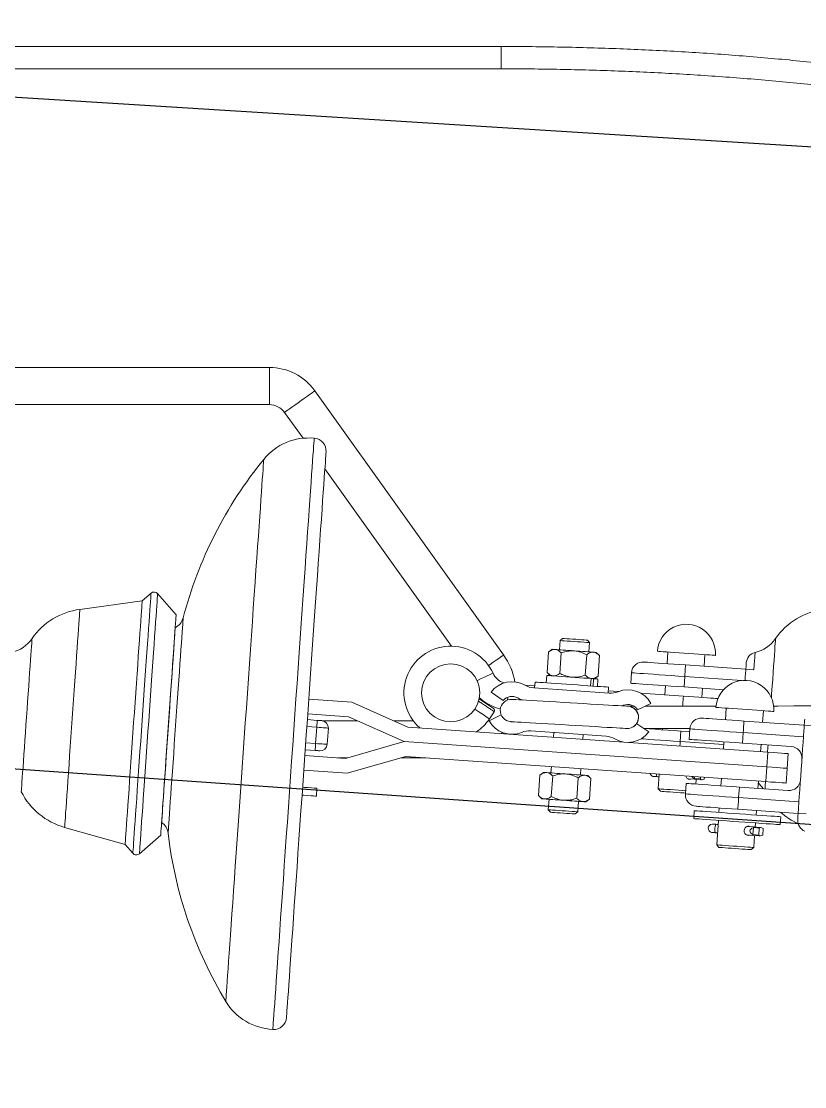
# Model space of a CAD drawing. Header units: millimetres. Extents: x 1587714 to 3094800, y -694377 to -413614.
# Drawn here: x 2256770.9 to 2257108.1, y -549877.1 to -549418.6 of the extents above; entities that cross this region are included whole.
import ezdxf

# ---------------------------------------------------------------- set-up
doc = ezdxf.new("R2010")
doc.units = ezdxf.units.MM

# ---------------------------------------------------------------- blocks, each defined once
blk = doc.blocks.new('poste RT1 vista lateral')
at = {"color": 7, "linetype": 'Continuous', "lineweight": 15}
for p, q in [((589.7199, 9316.1175), (22.8414, 9316.1175)), ((42.9239, 9306.5169), (589.7199, 9306.5169)), ((490, 9177.9997), (356, 9177.9997)), ((590.779, 9054.2824), (509.5248, 9167.9566)), ((345, 9161.9999), (490, 9161.9999)), ((496.5083, 9158.6525), (504.4546, 9147.5356)), ((513.8674, 9134.3672), (568.3856, 9058.0962)), ((435.2312, 9077.5359), (408.4181, 9073.9186)), ((439.0584, 9080.8623), (435.2312, 9077.5359)), ((449.8458, 9071.502), (441.8799, 9080.6649)), ((615.1303, 9060.4889), (614.8513, 9056.4988)), ((616.1976, 9061.4169), (615.1303, 9060.4889)), ((627.7993, 9059.603), (626.8715, 9060.6711)), ((627.5203, 9055.6128), (627.7993, 9059.603)), ((609.5089, 9046.7389), (610.1255, 9055.5565)), ((611.684, 9056.72), (610.1255, 9055.5565)), ((614.9947, 9046.3555), (615.6114, 9055.1732)), ((632.0689, 9054.0221), (630.6876, 9055.3916)), ((661.4689, 9055.547), (661.1202, 9050.5593)), ((625.9665, 9045.5878), (626.5831, 9054.4055)), ((631.4524, 9045.2044), (632.0689, 9054.0221)), ((669.1006, 9050.0014), (695.0373, 9048.1875)), ((677.0812, 9049.4435), (677.43, 9054.4312)), ((609.3826, 9045.4743), (609.1611, 9042.3071)), ((609.5089, 9046.7389), (610.8902, 9045.3694)), ((645.8079, 9046.6177), (645.4923, 9042.104)), ((698.52, 9047.9443), (695.0373, 9048.1875)), ((604.2214, 9041.0311), (599.9234, 9041.3315)), ((604.3342, 9042.6447), (604.157, 9040.1108)), ((628.4684, 9044.1401), (628.2469, 9040.9729)), ((628.4684, 9044.1401), (629.5394, 9044.0648)), ((629.5394, 9044.0648), (629.3179, 9040.8976)), ((629.8938, 9044.04), (631.4524, 9045.2044)), ((631.18, 9040.7679), (631.4014, 9043.9351)), ((660.4557, 9041.0578), (660.1802, 9037.1172)), ((668.7519, 9045.0137), (668.4363, 9040.4999)), ((585.385, 9038.276), (590.6245, 9034.7416)), ((636.2359, 9037.8678), (603.7508, 9040.1394)), ((635.8297, 9037.8964), (636.0069, 9040.4303)), ((640.1919, 9038.5153), (635.894, 9038.8157)), ((668.1607, 9036.5593), (649.8016, 9037.843)), ((668.4363, 9040.4999), (685.4045, 9039.3136)), ((676.1412, 9036.0014), (676.4168, 9039.942)), ((506.9387, 9035.2805), (525.5326, 9033.9806)), ((525.5326, 9033.9806), (549.5718, 9023.2775)), ((592.4584, 9034.8694), (592.5452, 9036.1111)), ((641.8945, 9032.4223), (642.4235, 9032.6235)), ((648.4833, 9030.6962), (654.1637, 9033.4666)), ((683.0069, 9035.5113), (682.6753, 9035.5446)), ((523.9727, 9027.7245), (506.4957, 9028.9462)), ((548.0119, 9017.0214), (523.9727, 9027.7245)), ((589.7319, 9028.5256), (584.5256, 9025.986)), ((584.6664, 9026.7642), (586.7628, 9029.8741)), ((686.6261, 9031.4114), (686.2773, 9026.4237)), ((702.2383, 9025.3079), (702.5871, 9030.2956)), ((506.3213, 9026.4523), (510.5805, 9026.1548)), ((510.3713, 9023.1621), (509.883, 9016.1784)), ((527.845, 9026.0003), (512.7311, 9026.0003)), ((515.3591, 9022.8131), (514.8708, 9015.8303)), ((551.8752, 9026.0003), (543.4571, 9026.0003)), ((549.5718, 9023.2775), (704.5364, 9012.4409)), ((648.0647, 9024.7109), (647.8545, 9024.482)), ((653.3043, 9021.1766), (648.0647, 9024.7109)), ((659.1691, 9022.6576), (659.1304, 9022.1045)), ((670.9651, 9022.4822), (670.6494, 9017.9684)), ((694.2578, 9025.8658), (720.1945, 9024.0519)), ((723.6772, 9023.8087), (720.1945, 9024.0519)), ((602.4534, 9021.5847), (634.9384, 9019.3131)), ((612.3613, 9020.8914), (612.2218, 9018.8963)), ((624.8909, 9018.0104), (625.0304, 9020.0055)), ((666.7953, 9017.0329), (667.1109, 9021.5466)), ((667.1109, 9021.5466), (670.8812, 9021.2824)), ((693.9091, 9020.8781), (693.5934, 9016.3643)), ((719.8457, 9019.0642), (693.9091, 9020.8781)), ((719.8457, 9019.0642), (719.6806, 9016.7029)), ((509.6737, 9013.1857), (505.4145, 9013.4842)), ((548.0119, 9017.0214), (522.717, 9009.7678)), ((704.0923, 9006.1066), (548.0119, 9017.0214)), ((704.0935, 9006.1066), (548.0119, 9017.0214)), ((685.6129, 9016.9222), (685.3932, 9013.7799)), ((693.5934, 9016.3643), (714.5423, 9014.8995)), ((701.3542, 9012.6641), (701.5739, 9015.8064)), ((522.717, 9009.7678), (505.2401, 9010.9904)), ((519.3984, 9010.0005), (523.5263, 9010.0005)), ((523.391, 9003.3553), (548.6859, 9010.6089)), ((546.5639, 9010.0005), (557.3877, 9010.0005)), ((548.6859, 9010.6089), (703.6494, 8999.7723)), ((704.5364, 9012.4409), (704.0935, 9006.1066)), ((712.882, 9005.4924), (713.325, 9011.8268)), ((504.7972, 9004.6551), (523.391, 9003.3553)), ((611.3359, 9006.2277), (611.1479, 9003.5374)), ((623.8169, 9002.6515), (624.005, 9005.3418)), ((704.0923, 9006.1066), (703.6494, 8999.7723)), ((712.4391, 8999.1581), (712.882, 9005.4924)), ((606.4221, 9002.5952), (605.8055, 8993.7775)), ((607.9806, 9003.7596), (606.4221, 9002.5952)), ((611.9079, 9002.2118), (611.2913, 8993.3941)), ((622.8797, 9001.4441), (622.2631, 8992.6264)), ((628.3655, 9001.0607), (626.9842, 9002.4302)), ((628.3655, 9001.0607), (627.7489, 8992.2431)), ((656.743, 9001.9314), (656.753, 9001.9257)), ((657.793, 9002.9786), (657.3533, 8996.691)), ((670.1068, 9000.9921), (672.9227, 9000.7946)), ((672.9227, 9000.7946), (675.906, 9000.5858)), ((672.979, 9001.9171), (672.9241, 9001.1322)), ((672.9519, 9001.0931), (673.0093, 9001.9152)), ((673.5343, 8998.7204), (673.6756, 9000.7422)), ((675.4706, 9000.9177), (675.528, 9001.7388)), ((677.2063, 9001.6215), (677.1514, 9000.8366)), ((684.5073, 9001.1113), (684.2875, 8997.9689)), ((700.2485, 8996.8522), (700.4683, 8999.9945)), ((510.2114, 8993.5467), (510.4488, 8996.9428)), ((657.3533, 8996.691), (658.2811, 8995.6238)), ((669.3241, 8999.0151), (669.0084, 8994.5014)), ((691.9524, 8992.8973), (692.2681, 8997.411)), ((692.2681, 8997.411), (713.2169, 8995.9452)), ((605.8055, 8993.7775), (607.1868, 8992.408)), ((610.3541, 8992.1858), (610.0381, 8987.6673)), ((622.7071, 8986.7814), (623.0231, 8991.2999)), ((626.1904, 8991.0786), (627.7489, 8992.2431)), ((691.9524, 8992.8973), (717.8891, 8991.0834)), ((717.8891, 8991.0834), (718.0542, 8993.4447)), ((610.0381, 8987.6673), (610.9659, 8986.6002)), ((621.6398, 8985.8534), (622.7071, 8986.7814)), ((672.8567, 8987.2649), (672.6193, 8983.8688)), ((683.6231, 8988.4675), (683.4871, 8986.521)), ((717.5403, 8986.0957), (691.6036, 8987.9096)), ((699.4481, 8985.4052), (699.5842, 8987.3507)), ((717.5403, 8986.0957), (721.023, 8985.8515)), ((682.1641, 8981.4217), (682.1534, 8981.416)), ((683.2496, 8983.1259), (682.5105, 8972.5554)), ((699.0868, 8980.2382), (699.2107, 8982.0101)), ((709.841, 8981.2663), (710.0784, 8984.6613)), ((401.858, 8980.1047), (427.9067, 8972.7919)), ((434.0552, 8968.7674), (443.219, 8976.7334)), ((681.9002, 8977.7958), (681.9101, 8977.7901)), ((695.2639, 8976.8555), (698.0799, 8976.6591)), ((698.3338, 8980.2907), (695.5206, 8980.4871)), ((698.0799, 8976.6591), (701.0632, 8976.4502)), ((698.2882, 8979.9559), (698.0813, 8976.9967)), ((698.109, 8976.9576), (698.3211, 8979.9912)), ((701.3171, 8980.0818), (698.3338, 8980.2907)), ((698.4715, 8971.4396), (698.8328, 8976.6066)), ((700.6278, 8976.7811), (700.8398, 8979.8148)), ((702.5155, 8979.6603), (702.3085, 8976.701)), ((427.9067, 8972.7919), (431.2337, 8968.9639)), ((682.5105, 8972.5554), (683.4383, 8971.4882)), ((697.4042, 8970.5117), (698.4715, 8971.4396))]:
    blk.add_line(p, q, dxfattribs=at)
at = {"color": 8, "linetype": 'Continuous', "lineweight": 15}
for p, q in [((589.7199, 9316.1175), (589.7199, 9306.5169)), ((490, 9177.9997), (490, 9161.9999)), ((693.3697, 9043.2923), (668.7519, 9045.0137)), ((510.3713, 9023.1621), (506.1121, 9023.4597)), ((505.6238, 9016.4769), (509.883, 9016.1784)), ((666.7953, 9017.0329), (685.529, 9015.7225)), ((670.0945, 9000.9978), (672.9215, 9000.8004)), ((672.9519, 9001.0931), (675.4706, 9000.9177)), ((695.2517, 8976.8622), (698.0786, 8976.6648)), ((695.5101, 8980.4823), (698.3318, 8980.2849)), ((698.109, 8976.9576), (700.6278, 8976.7811)), ((698.3211, 8979.9912), (700.8398, 8979.8148))]:
    blk.add_line(p, q, dxfattribs=at)
at = {"color": 8, "linetype": 'Continuous', "lineweight": 15, "flags": 128}
for points in [[(509.5248, 9167.9566), (509.4391, 9167.8956), (509.0626, 9167.6257), (508.4034, 9167.1546), (507.4923, 9166.5032), (506.3719, 9165.7031), (505.0947, 9164.7894), (503.7202, 9163.8072), (502.3129, 9162.801), (500.9385, 9161.8187), (499.6612, 9160.9061), (498.5408, 9160.105), (497.6297, 9159.4536), (496.9705, 9158.9825), (496.594, 9158.7136), (496.5083, 9158.6525)], [(471.2381, 8905.1917), (471.2505, 8905.369), (471.2876, 8905.8993), (471.3493, 8906.7824), (471.4355, 8908.0145), (471.5458, 8909.5919), (471.68, 8911.5107), (471.8376, 8913.7642), (472.0181, 8916.3458), (472.221, 8919.2479), (472.4457, 8922.4617), (472.6916, 8925.977), (472.9577, 8929.7841), (473.2435, 8933.8696), (473.5479, 8938.2222), (473.87, 8942.8294), (474.2089, 8947.6759), (474.5636, 8952.7485), (474.9329, 8958.03), (475.3158, 8963.506), (475.7111, 8969.1584), (476.1175, 8974.9701), (476.5339, 8980.9248), (476.959, 8987.0045), (477.3915, 8993.1891), (477.83, 8999.4605), (478.2733, 9005.8005), (478.72, 9012.1882), (479.1688, 9018.6055), (479.6182, 9025.0332), (480.067, 9031.4505), (480.5137, 9037.8382), (480.957, 9044.1782), (481.3955, 9050.4496), (481.828, 9056.6342), (482.2531, 9062.7139), (482.6695, 9068.6686), (483.0759, 9074.4803), (483.4712, 9080.1337), (483.8541, 9085.6087), (484.2234, 9090.8902), (484.5781, 9095.9628), (484.917, 9100.8093), (485.2392, 9105.4165), (485.5436, 9109.7691), (485.8293, 9113.8546), (486.0954, 9117.6617), (486.3413, 9121.177), (486.566, 9124.3908), (486.7689, 9127.2929), (486.9494, 9129.8745), (487.107, 9132.128), (487.2412, 9134.0468), (487.3515, 9135.6242), (487.4377, 9136.8563), (487.4994, 9137.7394), (487.5365, 9138.2697), (487.5489, 9138.447), (487.5489, 9138.447)], [(431.2337, 8968.9639), (431.246, 8969.1412), (431.283, 8969.6705), (431.3445, 8970.5498), (431.43, 8971.7715), (431.5389, 8973.3307), (431.6707, 8975.2152), (431.8245, 8977.4134), (431.9992, 8979.913), (432.1939, 8982.6958), (432.4072, 8985.7466), (432.6378, 8989.0444), (432.8843, 8992.5702), (433.1451, 8996.299), (433.4185, 9000.2091), (433.7029, 9004.2756), (433.9964, 9008.4727), (434.2971, 9012.7738), (434.6032, 9017.1511), (434.9128, 9021.5781), (435.2238, 9026.026), (435.5343, 9030.4663), (435.8424, 9034.8723), (436.1461, 9039.2153), (436.4434, 9043.4678), (436.7326, 9047.6019), (437.0117, 9051.594), (437.279, 9055.4163), (437.5328, 9059.047), (437.7716, 9062.4611), (437.9937, 9065.6378), (438.1979, 9068.557), (438.3827, 9071.2006), (438.5471, 9073.5514), (438.69, 9075.5942), (438.8104, 9077.3175), (438.9077, 9078.7089), (438.9813, 9079.7598), (439.0305, 9080.4646), (439.0553, 9080.8184), (439.0584, 9080.8623)], [(434.0552, 8968.7674), (434.0676, 8968.9438), (434.1046, 8969.4731), (434.166, 8970.3524), (434.2515, 8971.5741), (434.3605, 8973.1333), (434.4923, 8975.0178), (434.646, 8977.216), (434.8208, 8979.7156), (435.0154, 8982.4994), (435.2287, 8985.5492), (435.4594, 8988.848), (435.7058, 8992.3728), (435.9666, 8996.1016), (436.2401, 9000.0117), (436.5244, 9004.0781), (436.8179, 9008.2753), (437.1186, 9012.5763), (437.4248, 9016.9537), (437.7343, 9021.3807), (438.0453, 9025.8286), (438.3559, 9030.2689), (438.6639, 9034.6749), (438.9676, 9039.0179), (439.2649, 9043.2703), (439.5541, 9047.4045), (439.8332, 9051.3966), (440.1005, 9055.2189), (440.3544, 9058.8496), (440.5931, 9062.2637), (440.8152, 9065.4404), (441.0194, 9068.3596), (441.2042, 9071.0032), (441.3686, 9073.354), (441.5115, 9075.3968), (441.632, 9077.1201), (441.7293, 9078.5115), (441.8028, 9079.5634), (441.8521, 9080.2672), (441.8768, 9080.621), (441.8799, 9080.6649)], [(401.858, 8980.1047), (401.8705, 8980.283), (401.9078, 8980.8171), (401.9697, 8981.703), (402.0558, 8982.9333), (402.1653, 8984.4992), (402.2974, 8986.3894), (402.4512, 8988.5876), (402.6254, 8991.0786), (402.8187, 8993.8433), (403.0297, 8996.8607), (403.2567, 9000.107), (403.498, 9003.5584), (403.7518, 9007.1881), (404.0162, 9010.9684), (404.2891, 9014.8718), (404.5685, 9018.8668), (404.8522, 9022.9237), (405.138, 9027.0121), (405.4239, 9031.1005), (405.7076, 9035.1574), (405.987, 9039.1524), (406.2599, 9043.0548), (406.5242, 9046.8352), (406.7781, 9050.4649), (407.0194, 9053.9162), (407.2464, 9057.1635), (407.4574, 9060.1799), (407.6507, 9062.9447), (407.8249, 9065.4356), (407.9786, 9067.6348), (408.1108, 9069.524), (408.2203, 9071.09), (408.3063, 9072.3202), (408.3683, 9073.2062), (408.4056, 9073.7402), (408.4181, 9073.9186), (408.4181, 9073.9186)], [(383.2124, 8995.4169), (383.2246, 8995.5914), (383.2611, 8996.114), (383.3216, 8996.978), (383.4053, 8998.1759), (383.5114, 8999.6932), (383.6388, 9001.5147), (383.7861, 9003.6213), (383.9517, 9005.9903), (384.134, 9008.5967), (384.3309, 9011.4129), (384.5404, 9014.4083), (384.7603, 9017.5526), (384.9882, 9020.8113), (385.2217, 9024.1511), (385.4583, 9027.5347), (385.6956, 9030.9279), (385.931, 9034.2944), (386.162, 9037.5979), (386.3861, 9040.8032), (386.6011, 9043.8778), (386.8046, 9046.7875), (386.9944, 9049.5026), (387.1686, 9051.9936), (387.3253, 9054.2338), (387.4628, 9056.2003), (387.5797, 9057.8721), (387.6748, 9059.232), (387.7469, 9060.2639), (387.7955, 9060.9581), (387.8199, 9061.3072), (387.823, 9061.3511)], [(706.0432, 9035.8984), (706.162, 9037.5979), (706.3861, 9040.8032), (706.6011, 9043.8778), (706.8046, 9046.7875), (706.9944, 9049.5026), (707.1686, 9051.9936), (707.3253, 9054.2338), (707.4628, 9056.2003), (707.5797, 9057.8721), (707.6747, 9059.232), (707.7469, 9060.2639), (707.7955, 9060.9581), (707.8199, 9061.3072), (707.823, 9061.3511)], [(699.0379, 9055.3505), (699.0347, 9055.3048), (699.009, 9054.9376), (698.958, 9054.208), (698.8824, 9053.1266), (698.7832, 9051.7085), (698.6619, 9049.9728), (698.52, 9047.9443)], [(590.779, 9054.2824), (590.6932, 9054.2214), (590.3168, 9053.9525), (589.6575, 9053.4804), (588.7464, 9052.83), (587.6261, 9052.0289), (586.3488, 9051.1153), (584.9744, 9050.133), (584.3521, 9049.6886)], [(579.3445, 9043.2494), (579.9013, 9043.5069), (581.205, 9044.1096), (582.5087, 9044.7133), (583.7235, 9045.275), (584.7667, 9045.7575), (585.5671, 9046.1285), (586.0703, 9046.3612), (586.242, 9046.4404)], [(668.7519, 9045.0137), (665.8762, 9045.2149), (663.046, 9045.4123), (660.3056, 9045.604), (657.6985, 9045.7861), (655.2658, 9045.9569), (653.0457, 9046.1123), (651.0733, 9046.2496), (649.3796, 9046.3679), (647.9915, 9046.4652), (646.9309, 9046.5395), (646.2143, 9046.5901), (645.8532, 9046.6149), (645.8079, 9046.6177)], [(667.8607, 9032.2688), (667.8738, 9032.4557), (667.9671, 9033.7918), (668.0473, 9034.9381), (668.1089, 9035.8183), (668.1475, 9036.3705), (668.1607, 9036.5593)], [(578.3646, 9031.0128), (578.8734, 9030.6695), (580.0645, 9029.8665), (581.2555, 9029.0635), (582.3654, 9028.3158), (583.3185, 9027.673), (584.0499, 9027.18), (584.5096, 9026.87), (584.6664, 9026.7642)], [(693.9091, 9020.8781), (691.0334, 9021.0793), (688.2031, 9021.2767), (685.4628, 9021.4684), (682.8557, 9021.6506), (680.4229, 9021.8213), (678.2028, 9021.9758), (676.2304, 9022.114), (674.5368, 9022.2323), (673.1487, 9022.3296), (672.088, 9022.404), (671.3715, 9022.4535), (671.0104, 9022.4793), (670.9651, 9022.4822)], [(649.9578, 9018.2097), (651.089, 9018.1305), (653.3091, 9017.976), (655.7419, 9017.8053), (658.349, 9017.6232), (661.0893, 9017.4315), (663.9196, 9017.2341), (666.7953, 9017.0329)], [(666.7953, 9017.0329), (666.7272, 9016.0592), (666.6618, 9015.1236), (666.6594, 9015.0902)], [(704.4035, 9012.4505), (704.5404, 9014.4083), (704.6232, 9015.5928)], [(703.2979, 8996.6395), (703.3216, 8996.978), (703.4053, 8998.1759), (703.5114, 8999.6932), (703.5176, 8999.7818)], [(669.0084, 8994.5014), (669.0537, 8994.4985), (669.4149, 8994.4727), (670.1314, 8994.4232), (671.1921, 8994.3488), (672.5802, 8994.2515), (674.2738, 8994.1332), (676.2462, 8993.995), (678.4663, 8993.8395), (680.8991, 8993.6697), (683.5062, 8993.4876), (686.2465, 8993.2959), (689.0768, 8993.0975), (691.9524, 8992.8973)], [(682.1534, 8981.416), (681.3821, 8981.4703), (680.8023, 8981.5104), (680.5123, 8981.5314), (680.4901, 8981.5323)], [(681.9002, 8977.7958), (681.1289, 8977.8502), (680.5491, 8977.8903), (680.2591, 8977.9112), (680.2369, 8977.9122)]]:
    blk.add_lwpolyline(points, dxfattribs=at)
at = {"color": 5, "linetype": 'Continuous', "lineweight": 15, "flags": 128}
for points in [[(491.4851, 8893.1506), (491.4975, 8893.328), (491.5346, 8893.8591), (491.5965, 8894.7432), (491.6827, 8895.9773), (491.7933, 8897.5575), (491.9277, 8899.4811), (492.0857, 8901.7403), (492.2669, 8904.3305), (492.4706, 8907.2449), (492.6964, 8910.4731), (492.9436, 8914.0084), (493.2116, 8917.8402), (493.4995, 8921.9573), (493.8066, 8926.3489), (494.132, 8931.0029), (494.4748, 8935.9057), (494.8341, 8941.0431), (495.2088, 8946.4028), (495.598, 8951.9675), (496.0004, 8957.7229), (496.4151, 8963.6538), (496.8409, 8969.7421), (497.2765, 8975.9715), (497.7207, 8982.3239), (498.1724, 8988.7831), (498.6302, 8995.3301), (499.0929, 9001.9467), (499.5592, 9008.6148), (500.0277, 9015.3162), (500.4973, 9022.0311), (500.9665, 9028.7411), (501.4341, 9035.4283), (501.8987, 9042.0725), (502.3591, 9048.6567), (502.814, 9055.1617), (503.2622, 9061.5704), (503.7022, 9067.8637), (504.1331, 9074.0244), (504.5534, 9080.0364), (504.9621, 9085.8815), (505.3581, 9091.5434), (505.7402, 9097.008), (506.1073, 9102.258), (506.4585, 9107.28), (506.7927, 9112.0598), (507.1091, 9116.5841), (507.4067, 9120.8403), (507.6847, 9124.8162), (507.9424, 9128.5002), (508.1789, 9131.8839), (508.3938, 9134.9556), (508.5863, 9137.7089), (508.7559, 9140.135), (508.9022, 9142.2274), (509.0247, 9143.9793), (509.1232, 9145.3869), (509.1973, 9146.4465), (509.2468, 9147.1541), (509.2715, 9147.5089), (509.2746, 9147.5527)], [(497.3568, 8898.2537), (497.3693, 8898.432), (497.4067, 8898.967), (497.4689, 8899.8568), (497.5558, 8901.0994), (497.667, 8902.6902), (497.8023, 8904.6252), (497.9613, 8906.8978), (498.1434, 8909.5032), (498.3482, 8912.432), (498.5751, 8915.6764), (498.8234, 8919.2259), (499.0923, 8923.0721), (499.3811, 8927.2015), (499.6889, 8931.6037), (500.0148, 8936.2652), (500.3579, 8941.1719), (500.7172, 8946.3093), (501.0916, 8951.6633), (501.48, 8957.2175), (501.8812, 8962.9557), (502.2942, 8968.8618), (502.7176, 8974.9167), (503.1503, 8981.1041), (503.5909, 8987.406), (504.0383, 8993.8033), (504.491, 9000.2768), (504.9477, 9006.8085), (505.4071, 9013.3784), (505.8679, 9019.9683), (506.3287, 9026.5572), (506.7881, 9033.128), (507.2449, 9039.6597), (507.6975, 9046.1333), (508.1449, 9052.5305), (508.5855, 9058.8315), (509.0182, 9065.0189), (509.4416, 9071.0747), (509.8546, 9076.9799), (510.2559, 9082.7181), (510.6442, 9088.2723), (511.0186, 9093.6263), (511.3779, 9098.7647), (511.721, 9103.6713), (512.0469, 9108.3319), (512.3548, 9112.7341), (512.6436, 9116.8644), (512.9125, 9120.7097), (513.1607, 9124.2602), (513.3876, 9127.5046), (513.5924, 9130.4333), (513.7745, 9133.0378), (513.9335, 9135.3114), (514.0688, 9137.2464), (514.18, 9138.8371), (514.2669, 9140.0788), (514.3291, 9140.9695), (514.3665, 9141.5045), (514.379, 9141.6829)], [(446.3957, 8977.5994), (446.408, 8977.7758), (446.4449, 8978.3032), (446.506, 8979.1768), (446.5909, 8980.3917), (446.699, 8981.9376), (446.8294, 8983.803), (446.9812, 8985.9726), (447.1531, 8988.4322), (447.344, 8991.1606), (447.5522, 8994.139), (447.7763, 8997.3433), (448.0145, 9000.7498), (448.2651, 9004.3328), (448.526, 9008.0645), (448.7954, 9011.9164), (449.0711, 9015.8608), (449.3512, 9019.8653), (449.6334, 9023.9003), (449.9155, 9027.9362), (450.1956, 9031.9407), (450.4713, 9035.8841), (450.7407, 9039.736), (451.0017, 9043.4678), (451.2522, 9047.0507), (451.4904, 9050.4572), (451.7145, 9053.6625), (451.9227, 9056.6399), (452.1136, 9059.3693), (452.2855, 9061.8279), (452.4373, 9063.9985), (452.5677, 9065.8638), (452.6758, 9067.4088), (452.7607, 9068.6238), (452.8218, 9069.4983), (452.8587, 9070.0257), (452.871, 9070.2012)]]:
    blk.add_lwpolyline(points, dxfattribs=at)
at = {"color": 7, "linetype": 'Continuous', "lineweight": 15, "flags": 128}
for points in [[(427.9067, 8972.7919), (427.9192, 8972.9702), (427.9567, 8973.5062), (428.0188, 8974.3941), (428.1052, 8975.6291), (428.2152, 8977.2027), (428.3481, 8979.1033), (428.5031, 8981.3197), (428.679, 8983.8345), (428.8746, 8986.6326), (429.0886, 8989.6929), (429.3196, 8992.9965), (429.5659, 8996.5184), (429.8259, 9000.2377), (430.0979, 9004.1258), (430.3798, 9008.158), (430.6699, 9012.3074), (430.9662, 9016.5436), (431.2665, 9020.839), (431.569, 9025.1639), (431.8714, 9029.4888), (432.1717, 9033.7842), (432.468, 9038.0204), (432.7581, 9042.1689), (433.04, 9046.201), (433.312, 9050.0901), (433.572, 9053.8085), (433.8183, 9057.3313), (434.0493, 9060.6339), (434.2633, 9063.6952), (434.4589, 9066.4923), (434.6348, 9069.0081), (434.7898, 9071.2235), (434.9227, 9073.1242), (435.0327, 9074.6977), (435.1191, 9075.9327), (435.1812, 9076.8216), (435.2187, 9077.3566), (435.2312, 9077.5359)], [(443.219, 8976.7334), (443.2312, 8976.908), (443.2679, 8977.4334), (443.3288, 8978.3041), (443.4134, 8979.5134), (443.5211, 8981.0536), (443.6511, 8982.9123), (443.8024, 8985.0762), (443.9739, 8987.529), (444.1644, 8990.2527), (444.3724, 8993.2272), (444.5964, 8996.4306), (444.8347, 8999.8391), (445.0856, 9003.4268), (445.3472, 9007.1681), (445.6176, 9011.0343), (445.8947, 9014.9977), (446.1766, 9019.0289), (446.4611, 9023.0973), (446.7462, 9027.1742), (447.0296, 9031.2274), (447.3094, 9035.228), (447.5834, 9039.1476), (447.8496, 9042.9547), (448.1061, 9046.6225), (448.351, 9050.1235), (448.5823, 9053.4327), (448.7985, 9056.5245), (448.998, 9059.376), (449.1791, 9061.9671), (449.3407, 9064.2769), (449.4815, 9066.2901), (449.6004, 9067.9915), (449.6966, 9069.3676), (449.7694, 9070.4091), (449.8183, 9071.1071), (449.8428, 9071.4581), (449.8458, 9071.502)], [(443.6037, 8982.2152), (443.6162, 8982.3935), (443.6536, 8982.9285), (443.7156, 8983.8145), (443.8016, 8985.0447), (443.9109, 8986.6078), (444.0426, 8988.4913), (444.1956, 8990.6781), (444.3685, 8993.1509), (444.5598, 8995.888), (444.7681, 8998.8654), (444.9914, 9002.0583), (445.2278, 9005.44), (445.4754, 9008.98), (445.732, 9012.6498), (445.9954, 9016.4177), (446.2635, 9020.2506), (446.5339, 9024.1168), (446.8042, 9027.9839), (447.0723, 9031.8167), (447.3357, 9035.5847), (447.5923, 9039.2544), (447.8399, 9042.7945), (448.0764, 9046.1762), (448.2996, 9049.3691), (448.5079, 9052.3465), (448.6992, 9055.0835), (448.8721, 9057.5564), (449.0251, 9059.7432), (449.1568, 9061.6267), (449.2661, 9063.1897), (449.3521, 9064.42), (449.4141, 9065.3059), (449.4515, 9065.841), (449.464, 9066.0193), (449.464, 9066.0193)], [(627.7993, 9059.603), (627.6879, 9059.6116), (627.2241, 9059.644), (626.4255, 9059.6993), (625.3386, 9059.7756), (624.0265, 9059.8671), (622.5657, 9059.9692), (621.0408, 9060.076), (619.5405, 9060.1809), (618.1521, 9060.2782), (616.9563, 9060.3611), (616.0224, 9060.427), (615.4049, 9060.4699), (615.1395, 9060.4889), (615.1303, 9060.4889)], [(616.1976, 9061.4169), (616.2053, 9061.4169), (616.4613, 9061.3987), (617.0629, 9061.3568), (617.9693, 9061.2929), (619.1187, 9061.2128), (620.4327, 9061.1212), (621.8218, 9061.024), (623.1913, 9060.9276), (624.4479, 9060.8399), (625.506, 9060.7665), (626.2934, 9060.7111), (626.7566, 9060.6787), (626.8715, 9060.6711)], [(621.1858, 9056.0563), (619.9456, 9056.143), (618.7266, 9056.2279), (617.5496, 9056.3099), (616.4349, 9056.3881), (615.4015, 9056.4606), (614.467, 9056.5255), (613.6475, 9056.5836), (612.957, 9056.6313)], [(629.4146, 9055.4802), (628.7241, 9055.5289), (627.9046, 9055.5861), (626.9701, 9055.6519), (625.9367, 9055.7234), (624.822, 9055.8016), (623.645, 9055.8836), (622.426, 9055.9695), (621.1858, 9056.0563)], [(629.4146, 9055.4802), (629.9643, 9055.4421), (630.3638, 9055.4144), (630.6063, 9055.3973), (630.6876, 9055.3916)], [(681.919, 9054.1174), (681.8225, 9054.1241), (681.3828, 9054.1546), (680.5998, 9054.2099), (679.4961, 9054.2872), (678.1033, 9054.3845), (676.4616, 9054.4989), (674.6181, 9054.6277), (672.626, 9054.7669), (670.5425, 9054.9128), (668.4275, 9055.0606), (666.3419, 9055.2065), (664.3457, 9055.3458), (662.4964, 9055.4755), (660.847, 9055.5909), (659.4452, 9055.6891), (658.3312, 9055.7663), (657.537, 9055.8226), (657.0855, 9055.8541), (656.9799, 9055.8617)], [(651.1445, 9051.2574), (651.3273, 9051.244), (651.8719, 9051.2059), (652.7672, 9051.1439), (653.995, 9051.0581), (655.5303, 9050.9503), (657.3419, 9050.8235), (659.3928, 9050.6804), (661.6414, 9050.523), (664.0418, 9050.3552), (666.5452, 9050.1797), (669.1006, 9050.0014)], [(669.1006, 9050.0014), (669.094, 9049.906), (669.0741, 9049.6218), (669.0419, 9049.1612), (668.9985, 9048.5404), (668.9456, 9047.785), (668.8854, 9046.922), (668.8199, 9045.9864), (668.7519, 9045.0137)], [(695.0373, 9048.1875), (695.1175, 9049.3338), (695.1756, 9050.1654), (695.2109, 9050.6699), (695.2227, 9050.8387)], [(609.3826, 9045.4743), (609.3975, 9045.4733), (609.6781, 9045.4533), (610.3056, 9045.4094), (611.2597, 9045.3436), (612.5094, 9045.2559), (614.0144, 9045.151), (615.7259, 9045.0308), (617.5884, 9044.9002), (619.5417, 9044.7638), (621.5225, 9044.6255), (623.4667, 9044.4891), (625.3114, 9044.3604), (626.9968, 9044.2431), (628.4684, 9044.1401)], [(695.0373, 9048.1875), (695.0306, 9048.0921), (695.0108, 9047.8079), (694.9785, 9047.3473), (694.9352, 9046.7265), (694.8823, 9045.9712), (694.822, 9045.109), (694.7566, 9044.1735), (694.6993, 9043.3533)], [(620.1705, 9041.5375), (617.8103, 9041.7025), (615.5027, 9041.8637), (613.2994, 9042.0182), (611.2496, 9042.1612), (609.3991, 9042.2909), (607.7892, 9042.4035), (606.4559, 9042.496), (605.4289, 9042.5684), (604.7313, 9042.6171), (604.3785, 9042.6419), (604.3342, 9042.6447)], [(636.0069, 9040.4303), (635.9626, 9040.4332), (635.6098, 9040.458), (634.9122, 9040.5066), (633.8852, 9040.5781), (632.5519, 9040.6716), (630.942, 9040.7841), (629.0915, 9040.9138), (627.0417, 9041.0569), (624.8384, 9041.2114), (622.5308, 9041.3725), (620.1705, 9041.5375)], [(629.5394, 9044.0648), (630.4892, 9043.999), (631.1121, 9043.9551), (631.3879, 9043.936), (631.4014, 9043.9351)], [(645.4923, 9042.104), (645.5376, 9042.1011), (645.8987, 9042.0763), (646.6152, 9042.0258), (647.6759, 9041.9514), (649.064, 9041.8551), (650.7576, 9041.7359), (652.73, 9041.5986), (654.9501, 9041.4431), (657.3829, 9041.2734), (659.99, 9041.0903), (662.7303, 9040.8986), (665.5606, 9040.7012), (668.4363, 9040.4999)], [(682.6753, 9035.5446), (682.4966, 9035.557), (681.9649, 9035.5942), (681.0933, 9035.6553), (679.9032, 9035.7382), (678.4241, 9035.8422), (676.6922, 9035.9633), (674.7502, 9036.0987), (672.646, 9036.2456), (670.4313, 9036.401), (668.1607, 9036.5593)], [(580.2425, 9035.476), (580.2493, 9035.4712), (581.1526, 9034.8618), (582.183, 9034.1675), (583.2568, 9033.4437), (584.2871, 9032.7494), (585.1905, 9032.14), (585.8937, 9031.666), (586.3398, 9031.3656), (586.4926, 9031.2617), (586.4926, 9031.2617)], [(644.3546, 9032.2287), (644.1726, 9032.2402), (643.6294, 9032.2716), (642.7328, 9032.325), (641.4959, 9032.3975), (639.9368, 9032.49), (638.0782, 9032.5997), (635.9472, 9032.7246), (633.5749, 9032.8648), (630.9958, 9033.0164), (628.2477, 9033.1786), (625.3704, 9033.3483), (622.4061, 9033.5238), (619.3979, 9033.7012), (616.3897, 9033.8786), (613.4254, 9034.0531), (610.5482, 9034.2228), (607.8, 9034.385), (605.2209, 9034.5366), (602.8486, 9034.6768), (600.7176, 9034.8027), (598.859, 9034.9123), (597.2999, 9035.0039), (596.0631, 9035.0764), (595.1665, 9035.1298), (594.6232, 9035.1613), (594.4413, 9035.1727)], [(646.9032, 9032.2411), (645.7151, 9032.2392), (644.7989, 9032.2382), (644.249, 9032.2373), (644.2102, 9032.2373)], [(682.1892, 9032.2878), (679.5773, 9032.284), (674.7361, 9032.2783), (670.239, 9032.2716), (666.0896, 9032.2669), (662.2906, 9032.2611), (658.8451, 9032.2573), (655.7554, 9032.2526), (653.0238, 9032.2497), (651.6645, 9032.2478)], [(707.0762, 9029.9819), (706.9796, 9029.9885), (706.54, 9030.019), (705.757, 9030.0734), (704.6532, 9030.1507), (703.2605, 9030.2489), (701.6187, 9030.3633), (699.7753, 9030.4921), (697.7831, 9030.6313), (695.6996, 9030.7772), (693.5846, 9030.925), (691.4991, 9031.0709), (689.5029, 9031.2102), (687.6535, 9031.3399), (686.0042, 9031.4553), (684.6024, 9031.5535), (683.4883, 9031.6308), (682.6941, 9031.687), (682.2426, 9031.7185), (682.137, 9031.7252)], [(727.3199, 9032.3479), (722.7745, 9032.3412), (715.637, 9032.3327), (708.8137, 9032.3231), (707.0202, 9032.3212)], [(676.3017, 9027.1218), (676.4844, 9027.1084), (677.029, 9027.0703), (677.9243, 9027.0083), (679.1521, 9026.9225), (680.6875, 9026.8147), (682.4991, 9026.6879), (684.55, 9026.5448), (686.7986, 9026.3875), (689.199, 9026.2196), (691.7024, 9026.0441), (694.2578, 9025.8658)], [(510.5805, 9026.1548), (510.5765, 9026.0966), (510.5646, 9025.9268), (510.5453, 9025.6503), (510.5192, 9025.2783), (510.4875, 9024.8244), (510.4514, 9024.3075), (510.4121, 9023.7458), (510.3713, 9023.1621)], [(515.3591, 9022.8131), (515.2633, 9022.8198), (514.9794, 9022.8398), (514.5185, 9022.8722), (513.8982, 9022.9151), (513.1424, 9022.9676), (512.28, 9023.0286), (511.3443, 9023.0935), (510.3713, 9023.1621)], [(510.5805, 9026.1548), (510.9698, 9026.1271), (511.344, 9026.1014), (511.689, 9026.0766), (511.9913, 9026.0556), (512.2394, 9026.0384), (512.4238, 9026.026), (512.5373, 9026.0174), (512.5757, 9026.0146)], [(593.8762, 9025.5892), (594.0581, 9025.5787), (594.6013, 9025.5463), (595.4979, 9025.4939), (596.7348, 9025.4204), (598.2939, 9025.3289), (600.1525, 9025.2192), (602.2835, 9025.0933), (604.6558, 9024.9531), (607.2349, 9024.8015), (609.9831, 9024.6394), (612.8603, 9024.4696), (615.8246, 9024.2951), (618.8328, 9024.1177), (621.841, 9023.9403), (624.8053, 9023.7648), (627.6825, 9023.5951), (630.4307, 9023.4339), (633.0098, 9023.2813), (635.3821, 9023.1411), (637.5131, 9023.0162), (639.3717, 9022.9065), (640.9308, 9022.814), (642.1677, 9022.7416), (643.0643, 9022.6882), (643.6075, 9022.6567), (643.7894, 9022.6462)], [(651.1244, 9022.6471), (653.0365, 9022.649), (655.7681, 9022.6529), (658.8578, 9022.6567), (662.3034, 9022.6614), (666.1023, 9022.6662), (670.2518, 9022.6719), (670.9821, 9022.6729)], [(651.3688, 9022.6471), (651.4047, 9022.6443), (653.6248, 9022.4898), (656.0575, 9022.3191), (658.6647, 9022.1369), (661.4049, 9021.9452), (664.2352, 9021.7478), (667.1109, 9021.5466)], [(694.2578, 9025.8658), (694.2511, 9025.7695), (694.2313, 9025.4862), (694.199, 9025.0247), (694.1557, 9024.4048), (694.1028, 9023.6495), (694.0425, 9022.7864), (693.9771, 9021.8508), (693.9091, 9020.8781)], [(720.1945, 9024.0519), (720.1878, 9023.9565), (720.1679, 9023.6723), (720.1357, 9023.2117), (720.0923, 9022.5909), (720.0395, 9021.8356), (719.9792, 9020.9734), (719.9138, 9020.0369), (719.8457, 9019.0642)], [(720.1945, 9024.0519), (720.2746, 9025.1982), (720.3328, 9026.0298), (720.3681, 9026.5343), (720.3799, 9026.7031)], [(589.8275, 9020.4623), (589.8913, 9020.5424), (590.2265, 9020.9715)], [(670.6494, 9017.9684), (670.6947, 9017.9656), (671.0559, 9017.9398), (671.7724, 9017.8902), (672.8331, 9017.8158), (674.2212, 9017.7186), (675.9148, 9017.6003), (677.8872, 9017.463), (680.1073, 9017.3075), (682.5401, 9017.1368), (685.1472, 9016.9547), (687.8875, 9016.763), (690.7178, 9016.5656), (693.5934, 9016.3643)], [(509.883, 9016.1784), (509.8421, 9015.5947), (509.8029, 9015.034), (509.7667, 9014.5161), (509.735, 9014.0631), (509.709, 9013.6902), (509.6896, 9013.4137), (509.6777, 9013.2439), (509.6737, 9013.1857)], [(509.883, 9016.1784), (510.8561, 9016.1107), (511.7917, 9016.0458), (512.6541, 9015.9848), (513.4099, 9015.9323), (514.0302, 9015.8885), (514.4911, 9015.857), (514.775, 9015.837), (514.8708, 9015.8303)], [(718.0542, 8993.4447), (718.2475, 8996.2084), (718.4493, 8999.0952), (718.6569, 9002.064), (718.8674, 9005.0738), (719.0779, 9008.0836), (719.2855, 9011.0524), (719.4873, 9013.9382), (719.6806, 9016.7029)], [(511.6688, 9013.0465), (511.6305, 9013.0494), (511.517, 9013.057), (511.3326, 9013.0703), (511.0845, 9013.0875), (510.7821, 9013.1085), (510.4372, 9013.1323), (510.0629, 9013.159), (509.6737, 9013.1857)], [(704.5364, 9012.4409), (706.7589, 9012.2864), (708.7003, 9012.15), (710.3309, 9012.0366), (711.6257, 9011.946), (712.565, 9011.8802), (713.1343, 9011.8401), (713.325, 9011.8268)], [(712.882, 9005.4924), (712.6913, 9005.5058), (712.122, 9005.5459), (711.1827, 9005.6107), (709.8879, 9005.7013), (708.2573, 9005.8157), (706.3159, 9005.9512), (704.0935, 9006.1066)], [(609.2536, 9003.67), (608.7039, 9003.7091), (608.3044, 9003.7367), (608.0619, 9003.7539), (607.9806, 9003.7596)], [(617.4824, 9003.0949), (616.2421, 9003.1817), (615.0231, 9003.2666), (613.8462, 9003.3486), (612.7315, 9003.4268), (611.6981, 9003.4993), (610.7636, 9003.5641), (609.9441, 9003.6223), (609.2536, 9003.67)], [(625.7112, 9002.5189), (625.0207, 9002.5675), (624.2012, 9002.6248), (623.2667, 9002.6906), (622.2333, 9002.763), (621.1186, 9002.8403), (619.9416, 9002.9233), (618.7226, 9003.0081), (617.4824, 9003.0949)], [(626.9842, 9002.4302), (626.9029, 9002.4359), (626.6604, 9002.4531), (626.2609, 9002.4807), (625.7112, 9002.5189)], [(656.753, 9001.9257), (657.0999, 9001.9009), (657.7146, 9001.858)], [(712.4391, 8999.1581), (712.4391, 8999.1581), (712.2482, 8999.1715), (711.6787, 8999.2106), (710.7392, 8999.2764), (709.4442, 8999.367), (707.8135, 8999.4814), (705.872, 8999.6169), (703.6494, 8999.7723)], [(509.986, 8996.9752), (509.2354, 8997.0276), (508.1461, 8997.1039), (506.7395, 8997.2022), (505.0427, 8997.3204), (504.2879, 8997.3729)], [(510.4488, 8996.9428), (510.3834, 8996.9475), (509.986, 8996.9752)], [(657.3533, 8996.691), (657.4319, 8996.6853), (657.8568, 8996.6557), (658.6314, 8996.6013), (659.7193, 8996.526), (661.0698, 8996.4316), (662.6197, 8996.3229), (664.2964, 8996.2056), (666.0217, 8996.0845), (667.7148, 8995.9662), (669.1041, 8995.8689)], [(669.0344, 8994.8714), (668.3499, 8994.92), (666.8786, 8995.023), (665.3264, 8995.1308), (663.771, 8995.2395), (662.2905, 8995.3434), (660.9592, 8995.4369), (659.8436, 8995.5142), (658.9999, 8995.5733), (658.4703, 8995.6105), (658.2814, 8995.6238), (658.2811, 8995.6238)], [(669.3241, 8999.0151), (669.3693, 8999.0122), (669.7305, 8998.9865), (670.447, 8998.9369), (671.5077, 8998.8625), (672.8958, 8998.7652), (674.5894, 8998.647), (676.5618, 8998.5087), (678.7819, 8998.3532), (681.2147, 8998.1835), (683.8218, 8998.0013), (686.5621, 8997.8096), (689.3924, 8997.6113), (692.2681, 8997.411)], [(509.7486, 8993.5791), (508.998, 8993.6316), (507.9087, 8993.7079), (506.502, 8993.8061), (504.8053, 8993.9253), (504.0505, 8993.9778)], [(510.2114, 8993.5467), (510.146, 8993.5515), (509.7486, 8993.5791)], [(607.1868, 8992.408), (607.2681, 8992.4023), (607.5106, 8992.3851), (607.9101, 8992.3575), (608.4598, 8992.3184)], [(608.4598, 8992.3184), (609.1503, 8992.2707), (609.9698, 8992.2135), (610.9043, 8992.1477), (611.9377, 8992.0752), (613.0524, 8991.998), (614.2294, 8991.915), (615.4484, 8991.8301), (616.6886, 8991.7433)], [(624.9174, 8991.1683), (624.2269, 8991.2159), (623.4074, 8991.2732), (622.4729, 8991.339), (621.4395, 8991.4114), (620.3248, 8991.4887), (619.1478, 8991.5717), (617.9288, 8991.6565), (616.6886, 8991.7433)], [(624.9174, 8991.1683), (625.4671, 8991.1292), (625.8666, 8991.1015), (626.1091, 8991.0843), (626.1904, 8991.0786)], [(691.9524, 8992.8973), (691.8844, 8991.9236), (691.819, 8990.988), (691.7586, 8990.1259), (691.7058, 8989.3696), (691.6624, 8988.7497), (691.6302, 8988.2891), (691.6103, 8988.0049), (691.6036, 8987.9096)], [(717.8891, 8991.0834), (717.821, 8990.1106), (717.7556, 8989.1741), (717.6953, 8988.312), (717.6425, 8987.5567), (717.5991, 8986.9359), (717.5669, 8986.4752), (717.547, 8986.191), (717.5403, 8986.0957)], [(610.0381, 8987.6673), (610.0473, 8987.6664), (610.3126, 8987.6482), (610.9302, 8987.6044), (611.864, 8987.5395), (613.0599, 8987.4556), (614.4483, 8987.3583), (615.9486, 8987.2534), (617.4734, 8987.1476), (618.9343, 8987.0446), (620.2464, 8986.953), (621.3332, 8986.8777), (622.1318, 8986.8214), (622.5957, 8986.789), (622.7071, 8986.7814)], [(621.6398, 8985.8534), (621.5248, 8985.8611), (621.0617, 8985.8935), (620.2743, 8985.9488), (619.2162, 8986.0232), (617.9596, 8986.1109), (616.59, 8986.2063), (615.2009, 8986.3036), (613.887, 8986.3951), (612.7376, 8986.4762), (611.8312, 8986.5391), (611.2295, 8986.5811), (610.9736, 8986.5992), (610.9659, 8986.6002)], [(684.6686, 8986.439), (682.3236, 8986.603), (680.1567, 8986.7537), (678.2099, 8986.8901), (676.5211, 8987.0083), (675.1233, 8987.1056), (674.0435, 8987.1819), (673.303, 8987.2334), (672.9159, 8987.2601), (672.8567, 8987.2649)], [(691.6036, 8987.9096), (689.0482, 8988.0879), (686.5448, 8988.2624), (684.1444, 8988.4303), (681.8958, 8988.5876), (679.8449, 8988.7316), (678.0333, 8988.8585), (676.498, 8988.9653), (675.2701, 8989.0511), (674.3748, 8989.114), (673.8302, 8989.1522), (673.6475, 8989.1646)], [(710.0784, 8984.6613), (709.9223, 8984.6728), (709.4078, 8984.709), (708.5442, 8984.7691), (707.3482, 8984.853), (705.8431, 8984.9579), (704.0582, 8985.0829), (702.0283, 8985.225), (699.7928, 8985.3814), (697.3952, 8985.5483), (694.8823, 8985.7247), (692.3029, 8985.9049), (689.7072, 8986.0861), (687.1458, 8986.2654), (684.6686, 8986.439)], [(717.3549, 8983.4445), (717.3667, 8983.6133), (717.402, 8984.1177), (717.4602, 8984.9494), (717.5403, 8986.0957)], [(684.4311, 8983.043), (682.0862, 8983.207), (679.9193, 8983.3586), (677.9724, 8983.495), (676.2837, 8983.6133), (674.8858, 8983.7105), (673.8061, 8983.7859), (673.0656, 8983.8383), (672.6785, 8983.865), (672.6193, 8983.8688)], [(683.1257, 8981.354), (682.511, 8981.3969), (682.1641, 8981.4217)], [(709.841, 8981.2663), (709.6848, 8981.2777), (709.1704, 8981.313), (708.3068, 8981.374), (707.1108, 8981.457), (705.6057, 8981.5629), (703.8208, 8981.6878), (701.7908, 8981.8289), (699.5553, 8981.9853), (697.1578, 8982.1532), (694.6448, 8982.3287), (692.0655, 8982.5099), (689.4698, 8982.691), (686.9084, 8982.8703), (684.4311, 8983.043)], [(681.9101, 8977.7901), (682.257, 8977.7653), (682.8718, 8977.7224)], [(696.4617, 8976.7725), (696.0789, 8976.6371), (695.5648, 8976.6934), (695.0762, 8976.9576), (694.6606, 8977.4067), (694.3812, 8978.0047), (694.2982, 8978.6732), (694.4213, 8979.3169), (694.7239, 8979.8806), (695.173, 8980.3202), (695.7085, 8980.5777), (696.15, 8980.6235), (696.15, 8980.6235)], [(682.5105, 8972.5554), (682.5891, 8972.5497), (683.014, 8972.5201), (683.7885, 8972.4658), (684.8765, 8972.3895), (686.227, 8972.295), (687.7768, 8972.1873), (689.4536, 8972.07), (691.1789, 8971.9489), (692.872, 8971.8306), (694.4538, 8971.72), (695.8502, 8971.6227), (696.9961, 8971.5426), (697.8378, 8971.4835), (698.336, 8971.4491), (698.4715, 8971.4396)], [(697.4042, 8970.5117), (697.2427, 8970.5231), (696.7394, 8970.5575), (695.9193, 8970.6156), (694.8236, 8970.6919), (693.507, 8970.7835), (692.0358, 8970.8865), (690.4835, 8970.9952), (688.9282, 8971.1039), (687.4477, 8971.2079), (686.1163, 8971.3004), (685.0008, 8971.3786), (684.1571, 8971.4377), (683.6275, 8971.4749), (683.4385, 8971.4882), (683.4383, 8971.4882)]]:
    blk.add_lwpolyline(points, dxfattribs=at)
at = {"color": 7, "linetype": 'Continuous', "lineweight": 15}
blk.add_circle((568, 9038), 12.5, dxfattribs=at)
for centre, radius, start, end in [((490, 9154), 24, 35.557188, 90), ((490, 9154), 8, 35.557188, 90), ((440.3705, 9079.3532), 2, 41, 131), ((412.4286, 9044.1881), 30, 97.682419, 145.10347), ((732.4286, 9044.1881), 30, 97.682419, 145.10347), ((669.4494, 9054.9893), 12.5, 356, 176), ((375.5202, 9069.9324), 15, 283.563275, 325.10347), ((695.5202, 9069.9324), 15, 283.563275, 325.10347), ((568, 9038), 20.1, 24.829605, 228.620363), ((635.5163, 9389.6083), 333.7403, 265.905043, 266.12412), ((700.2105, 9050.4902), 5, 103.563275, 176), ((568, 9038), 28, 9.676926, 35.557188), ((650.7957, 9046.2693), 5, 86, 176), ((593.5024, 9049.7998), 8, 204.829605, 251.269827), ((594.4055, 9031.4701), 11.3, 60.158067, 142.966083), ((604.3577, 9048.8181), 8.7, 240.158067, 266), ((694.6066, 9030.8535), 12.5, 356, 176), ((594.4055, 9031.4701), 5, 60.158067, 139.130102), ((636.8428, 9046.5465), 8.7, 266, 291.841933), ((644.2837, 9027.9822), 11.3, 29.033917, 111.841933), ((593.5024, 9049.7998), 19.1, 226.410846, 257.686496), ((594.1587, 9030.3807), 4.8, 86.625313, 176.625313), ((604.3577, 9048.8181), 15, 240.158067, 247.897188), ((644.2837, 9027.9822), 5, 32.869898, 111.841933), ((644.072, 9027.4374), 4.8, 356.625313, 86.625313), ((644.072, 9027.4374), 4.8, 0.075868, 85.51946), ((585.9336, 9030.433), 1, 325.380049, 56.013971), ((594.1587, 9030.3807), 4.8, 176.625313, 266.625313), ((644.072, 9027.4374), 4.8, 265.51946, 0.075868), ((644.072, 9027.4374), 4.8, 266.625313, 356.625313), ((675.9529, 9022.1335), 5, 86, 176), ((512.3664, 9023.0223), 3, 356, 86), ((568, 9038), 20.1, 303.379637, 326.013971), ((594.4055, 9031.4701), 11.3, 209.033917, 291.841933), ((601.8465, 9012.9058), 8.7, 86, 111.841933), ((634.3316, 9010.6342), 8.7, 60.158067, 86), ((644.2837, 9027.9822), 11.3, 240.158067, 322.966083), ((511.8781, 9016.0393), 3, 266, 356), ((714.1935, 9009.9116), 5, 356, 86), ((655.5659, 9003.8331), 1.85, 198.123628, 254.764698), ((655.1586, 9002.3376), 0.3, 254.764698, 266), ((656.9095, 9015.8218), 13.897, 262.674985, 269.354541), ((645.7481, 8837.0862), 165.2115, 85.84619, 86.1841), ((713.5657, 9000.9335), 5, 266, 356), ((409.9671, 9008.9881), 30, 206.89653, 254.317581), ((689.835, 8988.631), 15, 32.526551, 45.132492), ((673.9963, 8994.1525), 5, 176, 266), ((729.9671, 9008.9881), 30, 228.197162, 245.544154), ((680.7231, 8979.6974), 1.85, 97.235302, 254.764698), ((680.5279, 8981.2351), 0.3, 86, 97.235302), ((682.3432, 8995.6412), 14.2206, 262.751055, 269.278324), ((687.3642, 8979.2327), 5.6497, 157.266721, 194.733419), ((671.1663, 8816.6894), 165.0926, 85.845951, 86.184095), ((722.3427, 8983.0955), 5, 176, 248.436725), ((680.3158, 8978.2019), 0.3, 254.764698, 266), ((709.3748, 9383.6626), 406.8007, 265.900735, 266.128791), ((670.9132, 8813.0692), 165.0926, 85.845951, 86.184095), ((432.7431, 8970.2764), 2, 221, 311)]:
    blk.add_arc(centre, radius, start, end, dxfattribs=at)
at = {"color": 5, "linetype": 'Continuous', "lineweight": 15}
for centre, radius, start, end in [((506.9565, 9122.6131), 25.0474, 84.689602, 140.790029), ((508.8924, 9142.0663), 5.5, 356, 86.015078), ((627.0129, 9024.65), 180, 140.786917, 165.342779), ((446.5823, 9071.8463), 6.5003, 296.315524, 345.342779), ((439.9392, 8976.8458), 6.5003, 6.657221, 55.684476), ((625.1824, 8998.4716), 180, 186.657221, 211.213083), ((492.6605, 8918.1706), 25.0474, 211.209971, 267.310398), ((491.8702, 8898.6373), 5.5, 265.984922, 356)]:
    blk.add_arc(centre, radius, start, end, dxfattribs=at)
at = {"color": 8, "linetype": 'Continuous', "lineweight": 15}
for centre, radius, start, end in [((629.7387, 8627.8359), 375.0689, 85.871234, 86.125937), ((659.186, 9002.8556), 2.6119, 175.436459, 200.722367)]:
    blk.add_arc(centre, radius, start, end, dxfattribs=at)
at = {"color": 7, "linetype": 'Continuous', "lineweight": 15}
for centre, major_axis, ratio, start_param, end_param in [((675.0922, 9002.4677), (3.4558, -0.2417), 0.53402653, 3.52772281, 4.07210979), ((673.058, 9002.61), (0.129, 1.8455), 0.02753787, 2.50131346, 2.94549965), ((672.9436, 9001.094), (0.0209, 0.2993), 0.02753787, 2.94549965, 4.71238898), ((675.9269, 9000.8853), (0.4564, -0.0319), 0.65576548, 3.14159265, 4.90848199), ((675.5736, 9002.4341), (2.8143, -0.1968), 0.65576548, 4.90848199, 5.35266817), ((700.2493, 8978.332), (3.4558, -0.2417), 0.53402653, 2.21107552, 4.07210979), ((698.2151, 8978.4742), (0.129, 1.8455), 0.02753787, 2.50131346, 2.94549965), ((698.1008, 8976.9582), (0.0209, 0.2993), 0.02753787, 2.94549965, 4.71238898), ((698.2151, 8978.4742), (0.129, 1.8455), 0.02753787, 0.19609301, 0.64027919), ((698.3129, 8979.9914), (0.0209, 0.2993), 0.02753787, 4.71238898, 6.47927831), ((701.0841, 8976.7496), (0.4564, -0.0319), 0.65576548, 3.14159265, 4.90848199), ((701.2962, 8979.7828), (0.4564, -0.0319), 0.65576548, 1.37470332, 3.14159265), ((700.7307, 8978.2983), (2.8143, -0.1968), 0.65576548, 4.90848199, 5.35266817), ((700.7307, 8978.2983), (2.8143, -0.1968), 0.65576548, 0.93051714, 1.37470332)]:
    blk.add_ellipse(centre, major_axis=major_axis, ratio=ratio, start_param=start_param, end_param=end_param, dxfattribs=at)
for points, knots in [([(840.7317, 9290.9882), (838.8083, 9291.3992), (833.2287, 9292.5915), (823.875, 9294.4859), (812.6281, 9296.6344), (801.2408, 9298.6767), (789.7222, 9300.6096), (778.0792, 9302.4346), (766.319, 9304.1481), (754.449, 9305.7518), (742.4765, 9307.2422), (730.4089, 9308.6205), (718.2539, 9309.8855), (706.0187, 9311.0346), (693.7111, 9312.0682), (681.339, 9312.9873), (668.9096, 9313.7879), (656.4311, 9314.473), (643.911, 9315.0403), (631.3572, 9315.4907), (618.7774, 9315.8227), (606.1796, 9316.0355), (596.4905, 9316.1111), (591.0036, 9316.1163), (589.7199, 9316.1175)], [0, 0, 0, 0, 0.02527099, 0.07330786, 0.12133987, 0.16936741, 0.21738912, 0.26540726, 0.31342027, 0.36143039, 0.40943657, 0.45743966, 0.5054403, 0.55343781, 0.60143316, 0.64942664, 0.69741796, 0.74540813, 0.79339686, 0.84138462, 0.88937134, 0.93735763, 0.9853434, 1, 1, 1, 1]), ([(589.7199, 9306.5169), (591.9166, 9306.5136), (598.2883, 9306.5041), (608.8328, 9306.3994), (621.343, 9306.1618), (633.833, 9305.8059), (646.2948, 9305.3327), (658.7203, 9304.7434), (671.1017, 9304.0377), (683.431, 9303.2154), (695.7002, 9302.2778), (707.9016, 9301.226), (720.0272, 9300.0594), (732.0693, 9298.7794), (744.0202, 9297.387), (755.8721, 9295.8825), (767.6177, 9294.2695), (779.249, 9292.5444), (790.759, 9290.7124), (802.1399, 9288.7733), (813.3849, 9286.7288), (824.4849, 9284.5781), (832.8985, 9282.8499), (837.6098, 9281.8396), (838.708, 9281.6041)], [0, 0, 0, 0, 0.025267062, 0.073290167, 0.12131375, 0.16933696, 0.217359425, 0.265381043, 0.313401308, 0.361420331, 0.409437931, 0.45745331, 0.505466659, 0.553477629, 0.601486022, 0.649491229, 0.697492942, 0.74549149, 0.793486048, 0.841476349, 0.889461614, 0.937442487, 0.985417896, 1, 1, 1, 1]), ([(612.957, 9056.6313), (612.5697, 9056.6099), (611.7811, 9056.5662), (610.8324, 9056.0617), (610.2848, 9055.6704), (610.1255, 9055.5565)], [0, 0, 0, 0, 0.406314261, 0.82728307, 1, 1, 1, 1]), ([(615.6114, 9055.1732), (615.208, 9055.5352), (614.3866, 9056.2725), (613.4567, 9056.5956), (612.9699, 9056.6304), (612.957, 9056.6313)], [0, 0, 0, 0, 0.48431429, 0.98633824, 1, 1, 1, 1]), ([(621.1858, 9056.0563), (620.4146, 9056.0617), (618.8442, 9056.0726), (616.9865, 9055.632), (615.9213, 9055.2766), (615.6114, 9055.1732)], [0, 0, 0, 0, 0.40629914, 0.82726673, 1, 1, 1, 1]), ([(626.5831, 9054.4055), (625.7534, 9054.798), (624.0637, 9055.5973), (622.1843, 9055.9836), (621.2116, 9056.0544), (621.1858, 9056.0563)], [0, 0, 0, 0, 0.484341325, 0.986323324, 1, 1, 1, 1]), ([(626.5831, 9054.4055), (626.8285, 9054.5775), (627.4091, 9054.9847), (628.3605, 9055.4345), (629.0603, 9055.4649), (629.4146, 9055.4802)], [0, 0, 0, 0, 0.26546004, 0.62808556, 1, 1, 1, 1]), ([(629.4146, 9055.4802), (629.4773, 9055.4747), (629.8877, 9055.4384), (630.6402, 9055.1753), (631.4523, 9054.6102), (631.9165, 9054.1675), (632.0689, 9054.0221)], [0, 0, 0, 0, 0.06653192, 0.43527886, 0.81453599, 1, 1, 1, 1]), ([(612.1632, 9045.2797), (611.7827, 9045.355), (611.0079, 9045.5081), (610.1385, 9046.1395), (609.6508, 9046.6038), (609.5089, 9046.7389)], [0, 0, 0, 0, 0.406303, 0.82725987, 1, 1, 1, 1]), ([(614.9947, 9046.3555), (614.5449, 9046.0516), (613.6289, 9045.4328), (612.6632, 9045.254), (612.1761, 9045.2791), (612.1632, 9045.2797)], [0, 0, 0, 0, 0.48434992, 0.9863414, 1, 1, 1, 1]), ([(620.392, 9044.7047), (619.6275, 9044.8063), (618.0706, 9045.0131), (616.2929, 9045.7099), (615.2873, 9046.21), (614.9947, 9046.3555)], [0, 0, 0, 0, 0.40626446, 0.8272784, 1, 1, 1, 1]), ([(625.9665, 9045.5878), (625.0902, 9045.3139), (623.3057, 9044.7561), (621.3912, 9044.642), (620.4178, 9044.7031), (620.392, 9044.7047)], [0, 0, 0, 0, 0.48434757, 0.98632909, 1, 1, 1, 1]), ([(625.9665, 9045.5878), (626.1856, 9045.3836), (626.704, 9044.9003), (627.5835, 9044.3216), (628.2721, 9044.1941), (628.6208, 9044.1296)], [0, 0, 0, 0, 0.26541963, 0.62808034, 1, 1, 1, 1]), ([(628.6208, 9044.1296), (628.6837, 9044.1262), (629.0954, 9044.1042), (629.877, 9044.2621), (630.7598, 9044.7084), (631.2812, 9045.0818), (631.4524, 9045.2044)], [0, 0, 0, 0, 0.06654174, 0.43530231, 0.81456676, 1, 1, 1, 1]), ([(606.4221, 9002.5952), (606.8718, 9002.8975), (607.7877, 9003.5132), (608.7541, 9003.7081), (609.2407, 9003.671), (609.2536, 9003.67)], [0, 0, 0, 0, 0.484336, 0.98631574, 1, 1, 1, 1]), ([(609.2536, 9003.67), (609.6342, 9003.5953), (610.4092, 9003.4433), (611.2781, 9002.8096), (611.766, 9002.3465), (611.9079, 9002.2118)], [0, 0, 0, 0, 0.40628499, 0.82731815, 1, 1, 1, 1]), ([(611.9079, 9002.2118), (612.7843, 9002.4852), (614.5689, 9003.0419), (616.4832, 9003.1575), (617.4566, 9003.0965), (617.4824, 9003.0949)], [0, 0, 0, 0, 0.48432008, 0.98632864, 1, 1, 1, 1]), ([(617.4824, 9003.0949), (618.2469, 9002.9928), (619.8035, 9002.785), (621.5817, 9002.0898), (622.5871, 9001.5896), (622.8797, 9001.4441)], [0, 0, 0, 0, 0.40630513, 0.82727332, 1, 1, 1, 1]), ([(625.7112, 9002.5189), (625.6483, 9002.5223), (625.2366, 9002.5443), (624.455, 9002.3881), (623.5722, 9001.9399), (623.0509, 9001.5667), (622.8797, 9001.4441)], [0, 0, 0, 0, 0.06652051, 0.43528157, 0.81456796, 1, 1, 1, 1]), ([(628.3655, 9001.0607), (628.1464, 9001.2649), (627.628, 9001.7482), (626.7485, 9002.3269), (626.0599, 9002.4544), (625.7112, 9002.5189)], [0, 0, 0, 0, 0.26542974, 0.62808669, 1, 1, 1, 1]), ([(671.3046, 9000.9081), (671.1797, 9000.8514), (670.901, 9000.7248), (670.4066, 9000.7966), (669.8994, 9001.0632), (669.4905, 9001.5268), (669.248, 9001.929), (669.2207, 9002.167), (669.2192, 9002.1803)], [0, 0, 0, 0, 0.16597943, 0.37055503, 0.57218962, 0.77741603, 0.98748029, 1, 1, 1, 1]), ([(605.8055, 8993.7775), (606.2087, 8993.4151), (607.0298, 8992.677), (607.9608, 8992.3541), (608.4469, 8992.3193), (608.4598, 8992.3184)], [0, 0, 0, 0, 0.48433411, 0.98632112, 1, 1, 1, 1]), ([(608.4598, 8992.3184), (608.8471, 8992.3399), (609.6357, 8992.3837), (610.5846, 8992.8874), (611.132, 8993.2799), (611.2913, 8993.3941)], [0, 0, 0, 0, 0.40628026, 0.82723259, 1, 1, 1, 1]), ([(611.2913, 8993.3941), (612.1211, 8993.0016), (613.8107, 8992.2023), (615.6901, 8991.816), (616.6628, 8991.7452), (616.6886, 8991.7433)], [0, 0, 0, 0, 0.48434631, 0.98632332, 1, 1, 1, 1]), ([(616.6886, 8991.7433), (617.4598, 8991.7379), (619.0302, 8991.727), (620.8879, 8992.1675), (621.9531, 8992.523), (622.2631, 8992.6264)], [0, 0, 0, 0, 0.40629909, 0.82727174, 1, 1, 1, 1]), ([(624.9174, 8991.1683), (624.8547, 8991.1738), (624.4441, 8991.2101), (623.6919, 8991.4732), (622.8797, 8992.0383), (622.4155, 8992.481), (622.2631, 8992.6264)], [0, 0, 0, 0, 0.06651493, 0.43528393, 0.81453039, 1, 1, 1, 1]), ([(627.7489, 8992.2431), (627.5035, 8992.071), (626.9229, 8991.6638), (625.9715, 8991.214), (625.2717, 8991.1836), (624.9174, 8991.1683)], [0, 0, 0, 0, 0.26547438, 0.62809282, 1, 1, 1, 1]), ([(696.15, 8980.6235), (696.3231, 8980.603), (696.5354, 8980.5779), (696.6881, 8980.4313), (696.7163, 8980.4041)], [0, 0, 0, 0, 0.814940429, 1, 1, 1, 1])]:
    blk.add_open_spline(points, degree=3, knots=knots, dxfattribs=at)
at = {"color": 8, "linetype": 'Continuous', "lineweight": 15}
blk.add_open_spline([(586.7068, 9029.9113), (586.7051, 9029.9126), (586.7008, 9029.9158), (586.0985, 9030.3215), (585.0549, 9031.0251), (583.6625, 9031.9636), (582.1184, 9033.005), (580.7671, 9033.9162), (580.0878, 9034.3741), (579.8453, 9034.5376)], degree=3, knots=[0, 0, 0, 0, 0.110306927, 0.270461469, 0.430618887, 0.590775373, 0.750946607, 0.911114878, 1, 1, 1, 1], dxfattribs=at)

msp = doc.modelspace()

# ---------------------------------------------------------------- linework, layer by layer
at = {"color": 4}
msp.add_arc((2278010.9399, -211499.4674), 338618.7241, 266.338764835, 274.609482827, dxfattribs=at)
at = {"color": 5}
msp.add_arc((2284890.0934, -149696.4433), 401031.0256, 265.924669969, 272.90632703, dxfattribs=at)

# ---------------------------------------------------------------- block references
msp.add_blockref('poste RT1 vista lateral', (2256387.7201, -558745.6049))

doc.saveas('drawing.dxf')
